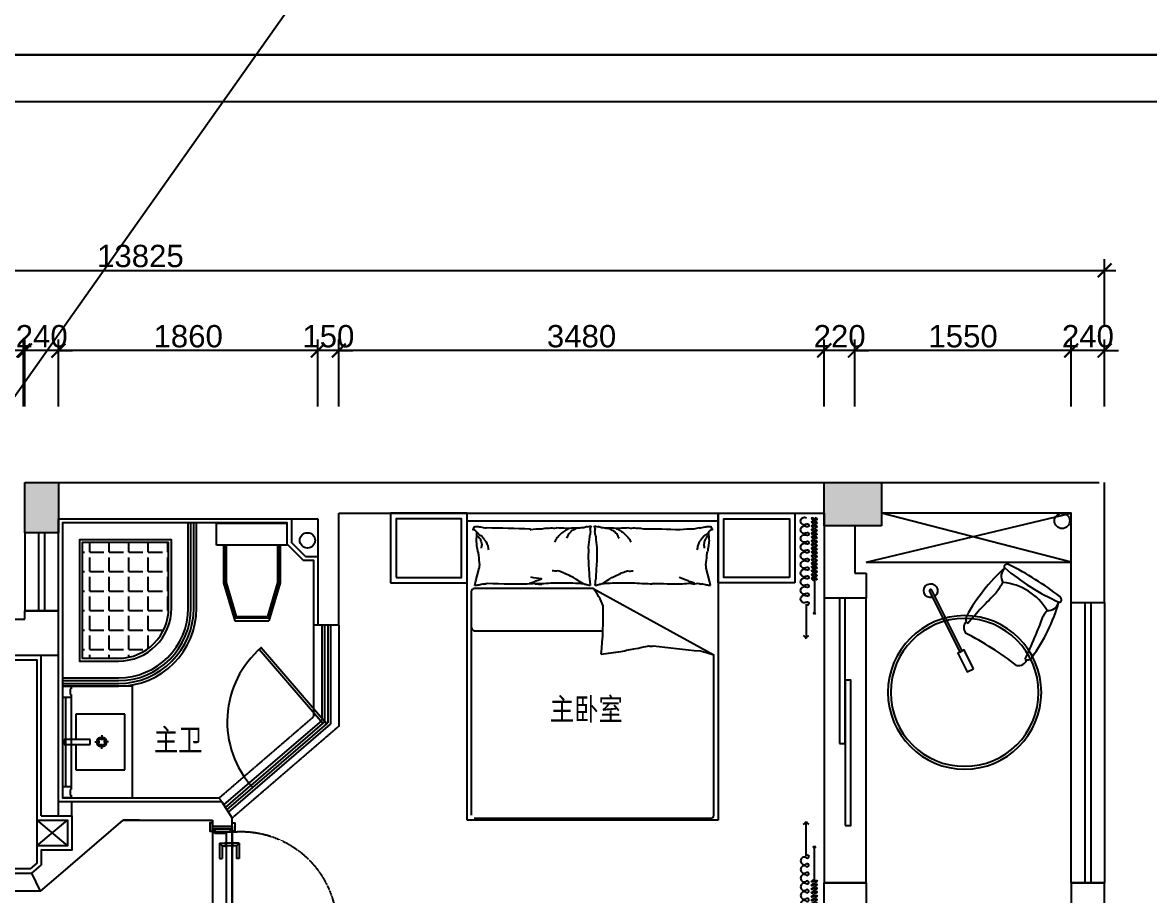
# Model space of a CAD drawing. Header units: millimetres. Extents: x 148889 to 229003, y -70503 to 111106.
# Drawn here: x 208928 to 217007, y -59541 to -53285 of the extents above; entities that cross this region are included whole.
import ezdxf
from ezdxf.lldxf.tags import DXFTag

# ---------------------------------------------------------------- set-up
doc = ezdxf.new("R2010")
doc.units = ezdxf.units.MM
doc.header["$PDMODE"] = 3
doc.linetypes.add('DASHED2', pattern=[0.375, 0.25, -0.125])
doc.linetypes.add('HIDDEN', pattern=[0.375, 0.25, -0.125])
for name, color, linetype in [('8', 8, 'Continuous'), ('C-门套', 16, 'Continuous'), ('F-地坪3(地台)', 6, 'Continuous'), ('P-原墙线', 7, 'Continuous'), ('P-固定家具1(到顶)', 3, 'Continuous'), ('P-固定家具2(不到顶)', 2, 'Continuous'), ('P-外部尺寸', 44, 'Continuous'), ('P-完成面', 1, 'Continuous'), ('P-文字', 3, 'Continuous'), ('P-新墙线', 4, 'Continuous'), ('P-洁具', 3, 'Continuous'), ('P-活动家具', 3, 'Continuous'), ('P-窗', 3, 'Continuous'), ('P-门', 1, 'Continuous'), ('P-门套', 1, 'Continuous'), ('大墨图框', 4, 'Continuous')]:
    doc.layers.add(name, color=color, linetype=linetype)
doc.styles.add('Arial', font='arial.ttf')
doc.styles.add('H1', font='SimSun.ttf')
tags = doc.linetypes.add('ACAD_ISO03W100', pattern=[30, 12, -18]).pattern_tags.tags
tags[6:7] = [DXFTag(74, 4), DXFTag(75, 0), DXFTag(340, '0'), DXFTag(46, 1.0), DXFTag(50, 0.0), DXFTag(44, 0.0), DXFTag(45, 0.0)]
tags[4:5] = [DXFTag(74, 4), DXFTag(75, 0), DXFTag(340, '0'), DXFTag(46, 1.0), DXFTag(50, 0.0), DXFTag(44, 0.0), DXFTag(45, 0.0)]
doc.dimstyles.new('1比80', dxfattribs={"dimscale": 80, "dimtxt": 2, "dimasz": 1.25, "dimexe": 1, "dimexo": 1, "dimgap": 0.25, "dimtad": 1, "dimdec": 0, "dimrnd": 0.005, "dimzin": 0, "dimdsep": 46, "dimtxsty": 'Arial', "dimblk": 'ARCHTICK', "dimcen": 0.125, "dimdle": 1, "dimclrd": 44, "dimclre": 44, "dimclrt": 50, "dimadec": 0, "dimazin": 0, "dimtfac": 1, "dimtdec": 0, "dimtix": 1, "dimtmove": 2, "dimatfit": 3, "dimldrblk": 'DOT', "dimfxl": 5, "dimfxlon": 1, "dimtvp": 1, "dimtolj": 1, "dimtzin": 0, "dimarcsym": 0})

# ---------------------------------------------------------------- blocks, each defined once
blk = doc.blocks.new('_ArchTick')
at = {"color": 0, "linetype": 'ByBlock', "const_width": 0.15}
blk.add_lwpolyline([(-0.5, -0.5), (0.5, 0.5)], dxfattribs=at)
blk = doc.blocks.new('*D297')
at = {"layer": 'Defpoints', "color": 0}
for p in [(214675.9, -55635.6), (214675.9, -57106.1), (214895.9, -57061.1)]:
    blk.add_point(p, dxfattribs=at)
at = {"layer": 'P-外部尺寸', "color": 44, "lineweight": -2}
for p, q in [((214675.9, -56035.6), (214675.9, -55555.6)), ((214895.9, -56035.6), (214895.9, -55555.6)), ((214675.9, -55635.6), (214575.9, -55635.6)), ((214895.9, -55635.6), (214675.9, -55635.6)), ((214895.9, -55635.6), (214995.9, -55635.6))]:
    blk.add_line(p, q, dxfattribs=at)
at = {"layer": 'P-外部尺寸', "color": 44, "lineweight": -2, "xscale": 100, "yscale": 100, "zscale": 100}
blk.add_blockref('_ArchTick', (214675.9, -55635.6), dxfattribs=at)
at = {"layer": 'P-外部尺寸', "color": 44, "lineweight": -2, "xscale": 100, "yscale": 100, "zscale": 100, "rotation": 180}
blk.add_blockref('_ArchTick', (214895.9, -55635.6), dxfattribs=at)
at = {"layer": 'P-外部尺寸', "color": 50, "insert": (214785.9, -55533.9), "char_height": 160, "attachment_point": 5, "style": 'Arial'}
blk.add_mtext('\\A1;220', dxfattribs=at)
blk = doc.blocks.new('_Dot')
at = {"color": 0, "linetype": 'ByBlock', "lineweight": -2}
blk.add_line((-0.5, 0), (-1, 0), dxfattribs=at)
at = {"color": 0, "linetype": 'ByBlock', "const_width": 0.5}
blk.add_lwpolyline([(-0.25, 0, 1), (0.25, 0, 1)], format="xyb", close=True, dxfattribs=at)
blk = doc.blocks.new('*D313')
at = {"layer": 'Defpoints', "color": 0}
for p in [(215492.7, -56801.1), (218361.2, -56801.1), (214675.9, -60181.1)]:
    blk.add_point(p, dxfattribs=at)
at = {"layer": 'P-外部尺寸', "color": 44, "lineweight": -2}
for p, q in [((218361.2, -60261.1), (218361.2, -56721.1)), ((217961.2, -56801.1), (218441.2, -56801.1)), ((217961.2, -60181.1), (218441.2, -60181.1))]:
    blk.add_line(p, q, dxfattribs=at)
at = {"layer": 'P-外部尺寸', "color": 44, "lineweight": -2, "xscale": 100, "yscale": 100, "zscale": 100}
for p, rotation in [((218361.2, -56801.1), 90), ((218361.2, -60181.1), 270)]:
    blk.add_blockref('_ArchTick', p, dxfattribs=dict(at, rotation=rotation))
at = {"layer": 'P-外部尺寸', "color": 50, "insert": (218259.4, -58491.1), "char_height": 160, "attachment_point": 5, "rotation": 90, "style": 'Arial'}
blk.add_mtext('\\A1;3380', dxfattribs=at)
blk = doc.blocks.new('*D314')
at = {"layer": 'Defpoints', "color": 0}
for p in [(215492.7, -56581.1), (218361.2, -56581.1), (215492.7, -56801.1)]:
    blk.add_point(p, dxfattribs=at)
at = {"layer": 'P-外部尺寸', "color": 44, "lineweight": -2}
for p, q in [((218361.2, -56581.1), (218361.2, -56481.1)), ((217961.2, -56581.1), (218441.2, -56581.1)), ((218361.2, -56801.1), (218361.2, -56581.1)), ((217961.2, -56801.1), (218441.2, -56801.1)), ((218361.2, -56801.1), (218361.2, -56901.1))]:
    blk.add_line(p, q, dxfattribs=at)
at = {"layer": 'P-外部尺寸', "color": 44, "lineweight": -2, "xscale": 100, "yscale": 100, "zscale": 100}
for p, rotation in [((218361.2, -56581.1), 270), ((218361.2, -56801.1), 90)]:
    blk.add_blockref('_ArchTick', p, dxfattribs=dict(at, rotation=rotation))
at = {"layer": 'P-外部尺寸', "color": 50, "insert": (218259.5, -56691.1), "char_height": 160, "attachment_point": 5, "rotation": 90, "style": 'Arial'}
blk.add_mtext('\\A1;220', dxfattribs=at)
blk = doc.blocks.new('*D316')
at = {"layer": 'Defpoints', "color": 0}
for p in [(216445.9, -55635.6), (216685.9, -56707.5), (216445.9, -56801.1)]:
    blk.add_point(p, dxfattribs=at)
at = {"layer": 'P-外部尺寸', "color": 44, "lineweight": -2}
for p, q in [((216445.9, -56035.6), (216445.9, -55555.6)), ((216685.9, -56035.6), (216685.9, -55555.6)), ((216445.9, -55635.6), (216345.9, -55635.6)), ((216685.9, -55635.6), (216445.9, -55635.6)), ((216685.9, -55635.6), (216785.9, -55635.6))]:
    blk.add_line(p, q, dxfattribs=at)
at = {"layer": 'P-外部尺寸', "color": 44, "lineweight": -2, "xscale": 100, "yscale": 100, "zscale": 100}
blk.add_blockref('_ArchTick', (216445.9, -55635.6), dxfattribs=at)
at = {"layer": 'P-外部尺寸', "color": 44, "lineweight": -2, "xscale": 100, "yscale": 100, "zscale": 100, "rotation": 180}
blk.add_blockref('_ArchTick', (216685.9, -55635.6), dxfattribs=at)
at = {"layer": 'P-外部尺寸', "color": 50, "insert": (216565.9, -55533.9), "char_height": 160, "attachment_point": 5, "style": 'Arial'}
blk.add_mtext('\\A1;240', dxfattribs=at)
blk = doc.blocks.new('*D317')
at = {"layer": 'Defpoints', "color": 0}
for p in [(214895.9, -55635.6), (216445.9, -56801.1), (214895.9, -57061.1)]:
    blk.add_point(p, dxfattribs=at)
at = {"layer": 'P-外部尺寸', "color": 44, "lineweight": -2}
for p, q in [((214895.9, -56035.6), (214895.9, -55555.6)), ((216445.9, -56035.6), (216445.9, -55555.6)), ((216525.9, -55635.6), (214815.9, -55635.6))]:
    blk.add_line(p, q, dxfattribs=at)
at = {"layer": 'P-外部尺寸', "color": 44, "lineweight": -2, "xscale": 100, "yscale": 100, "zscale": 100, "rotation": 180}
blk.add_blockref('_ArchTick', (214895.9, -55635.6), dxfattribs=at)
at = {"layer": 'P-外部尺寸', "color": 44, "lineweight": -2, "xscale": 100, "yscale": 100, "zscale": 100}
blk.add_blockref('_ArchTick', (216445.9, -55635.6), dxfattribs=at)
at = {"layer": 'P-外部尺寸', "color": 50, "insert": (215670.9, -55533.9), "char_height": 160, "attachment_point": 5, "style": 'Arial'}
blk.add_mtext('\\A1;1550', dxfattribs=at)
blk = doc.blocks.new('*D318')
at = {"layer": 'Defpoints', "color": 0}
for p in [(208945.9, -55635.6), (208945.9, -56581.1), (209185.9, -56581.1)]:
    blk.add_point(p, dxfattribs=at)
at = {"layer": 'P-外部尺寸', "color": 44, "lineweight": -2}
for p, q in [((208945.9, -56035.6), (208945.9, -55555.6)), ((209185.9, -56035.6), (209185.9, -55555.6)), ((208945.9, -55635.6), (208845.9, -55635.6)), ((209185.9, -55635.6), (208945.9, -55635.6)), ((209185.9, -55635.6), (209285.9, -55635.6))]:
    blk.add_line(p, q, dxfattribs=at)
at = {"layer": 'P-外部尺寸', "color": 44, "lineweight": -2, "xscale": 100, "yscale": 100, "zscale": 100}
blk.add_blockref('_ArchTick', (208945.9, -55635.6), dxfattribs=at)
at = {"layer": 'P-外部尺寸', "color": 44, "lineweight": -2, "xscale": 100, "yscale": 100, "zscale": 100, "rotation": 180}
blk.add_blockref('_ArchTick', (209185.9, -55635.6), dxfattribs=at)
at = {"layer": 'P-外部尺寸', "color": 50, "insert": (209065.9, -55533.9), "char_height": 160, "attachment_point": 5, "style": 'Arial'}
blk.add_mtext('\\A1;240', dxfattribs=at)
blk = doc.blocks.new('*D319')
at = {"layer": 'Defpoints', "color": 0}
for p in [(206910.9, -55635.6), (208945.9, -56581.1), (206910.9, -57821.1)]:
    blk.add_point(p, dxfattribs=at)
at = {"layer": 'P-外部尺寸', "color": 44, "lineweight": -2}
for p, q in [((206910.9, -56035.6), (206910.9, -55555.6)), ((208945.9, -56035.6), (208945.9, -55555.6)), ((209025.9, -55635.6), (206830.9, -55635.6))]:
    blk.add_line(p, q, dxfattribs=at)
at = {"layer": 'P-外部尺寸', "color": 44, "lineweight": -2, "xscale": 100, "yscale": 100, "zscale": 100, "rotation": 180}
blk.add_blockref('_ArchTick', (206910.9, -55635.6), dxfattribs=at)
at = {"layer": 'P-外部尺寸', "color": 44, "lineweight": -2, "xscale": 100, "yscale": 100, "zscale": 100}
blk.add_blockref('_ArchTick', (208945.9, -55635.6), dxfattribs=at)
at = {"layer": 'P-外部尺寸', "color": 50, "insert": (207928.4, -55533.8), "char_height": 160, "attachment_point": 5, "style": 'Arial'}
blk.add_mtext('\\A1;2035', dxfattribs=at)
blk = doc.blocks.new('*D330')
at = {"layer": 'Defpoints', "color": 0}
for p in [(216685.9, -55060.8), (202860.9, -56035.6), (216685.9, -56035.6)]:
    blk.add_point(p, dxfattribs=at)
at = {"layer": 'P-外部尺寸', "color": 44, "lineweight": -2}
for p, q in [((202860.9, -55460.8), (202860.9, -54980.8)), ((216685.9, -55460.8), (216685.9, -54980.8)), ((202780.9, -55060.8), (216765.9, -55060.8))]:
    blk.add_line(p, q, dxfattribs=at)
at = {"layer": 'P-外部尺寸', "color": 44, "lineweight": -2, "xscale": 100, "yscale": 100, "zscale": 100, "rotation": 180}
blk.add_blockref('_ArchTick', (202860.9, -55060.8), dxfattribs=at)
at = {"layer": 'P-外部尺寸', "color": 44, "lineweight": -2, "xscale": 100, "yscale": 100, "zscale": 100}
blk.add_blockref('_ArchTick', (216685.9, -55060.8), dxfattribs=at)
at = {"layer": 'P-外部尺寸', "color": 50, "insert": (209773.4, -54959), "char_height": 160, "attachment_point": 5, "style": 'Arial'}
blk.add_mtext('\\A1;13825', dxfattribs=at)
blk = doc.blocks.new('*D331')
at = {"layer": 'Defpoints', "color": 0}
for p in [(211195.9, -55635.6), (211195.9, -56801.1), (214675.9, -57106.1)]:
    blk.add_point(p, dxfattribs=at)
at = {"layer": 'P-外部尺寸', "color": 44, "lineweight": -2}
for p, q in [((211195.9, -56035.6), (211195.9, -55555.6)), ((214675.9, -56035.6), (214675.9, -55555.6)), ((214755.9, -55635.6), (211115.9, -55635.6))]:
    blk.add_line(p, q, dxfattribs=at)
at = {"layer": 'P-外部尺寸', "color": 44, "lineweight": -2, "xscale": 100, "yscale": 100, "zscale": 100, "rotation": 180}
blk.add_blockref('_ArchTick', (211195.9, -55635.6), dxfattribs=at)
at = {"layer": 'P-外部尺寸', "color": 44, "lineweight": -2, "xscale": 100, "yscale": 100, "zscale": 100}
blk.add_blockref('_ArchTick', (214675.9, -55635.6), dxfattribs=at)
at = {"layer": 'P-外部尺寸', "color": 50, "insert": (212935.9, -55533.8), "char_height": 160, "attachment_point": 5, "style": 'Arial'}
blk.add_mtext('\\A1;3480', dxfattribs=at)
blk = doc.blocks.new('*D332')
at = {"layer": 'Defpoints', "color": 0}
for p in [(211045.9, -55635.6), (211045.9, -56841.1), (211195.9, -56801.1)]:
    blk.add_point(p, dxfattribs=at)
at = {"layer": 'P-外部尺寸', "color": 44, "lineweight": -2}
for p, q in [((211045.9, -56035.6), (211045.9, -55555.6)), ((211195.9, -56035.6), (211195.9, -55555.6)), ((211045.9, -55635.6), (210945.9, -55635.6)), ((211195.9, -55635.6), (211045.9, -55635.6)), ((211195.9, -55635.6), (211295.9, -55635.6))]:
    blk.add_line(p, q, dxfattribs=at)
at = {"layer": 'P-外部尺寸', "color": 44, "lineweight": -2, "xscale": 100, "yscale": 100, "zscale": 100}
blk.add_blockref('_ArchTick', (211045.9, -55635.6), dxfattribs=at)
at = {"layer": 'P-外部尺寸', "color": 44, "lineweight": -2, "xscale": 100, "yscale": 100, "zscale": 100, "rotation": 180}
blk.add_blockref('_ArchTick', (211195.9, -55635.6), dxfattribs=at)
at = {"layer": 'P-外部尺寸', "color": 50, "insert": (211120.9, -55533.9), "char_height": 160, "attachment_point": 5, "style": 'Arial'}
blk.add_mtext('\\A1;150', dxfattribs=at)
blk = doc.blocks.new('*D333')
at = {"layer": 'Defpoints', "color": 0}
for p in [(209185.9, -55635.6), (209185.9, -56581.1), (211045.9, -56841.1)]:
    blk.add_point(p, dxfattribs=at)
at = {"layer": 'P-外部尺寸', "color": 44, "lineweight": -2}
for p, q in [((209185.9, -56035.6), (209185.9, -55555.6)), ((211045.9, -56035.6), (211045.9, -55555.6)), ((211125.9, -55635.6), (209105.9, -55635.6))]:
    blk.add_line(p, q, dxfattribs=at)
at = {"layer": 'P-外部尺寸', "color": 44, "lineweight": -2, "xscale": 100, "yscale": 100, "zscale": 100, "rotation": 180}
blk.add_blockref('_ArchTick', (209185.9, -55635.6), dxfattribs=at)
at = {"layer": 'P-外部尺寸', "color": 44, "lineweight": -2, "xscale": 100, "yscale": 100, "zscale": 100}
blk.add_blockref('_ArchTick', (211045.9, -55635.6), dxfattribs=at)
at = {"layer": 'P-外部尺寸', "color": 50, "insert": (210115.9, -55533.9), "char_height": 160, "attachment_point": 5, "style": 'Arial'}
blk.add_mtext('\\A1;1860', dxfattribs=at)
blk = doc.blocks.new('A$C02DF28BF')
at = {"layer": 'P-活动家具'}
for p, q in [((0, 2350), (2200, 2350)), ((0, 550), (0, 2350)), ((2144, 2350), (2144, 550)), ((2200, 2350), (2200, 550)), ((2200, 550), (0, 550))]:
    blk.add_line(p, q, dxfattribs=at)
at = {"layer": 'P-活动家具', "color": 252}
for p, q in [((13.5, 2299.1), (13.5, 603.8)), ((1637.2, 2321.3), (35.7, 2321.3)), ((1356.5, 2299.1), (1356.5, 1377.5)), ((1659.4, 1446.1), (1659.4, 2299.1)), ((1681.9, 2295.1), (1715.2, 2286.7)), ((1715.2, 2286.7), (1807, 2263.8)), ((1659.4, 1446.1), (1184.5, 581.6)), ((35.7, 581.6), (1184.5, 581.6)), ((1681.9, 604.9), (1715.2, 613.3)), ((1715.2, 613.3), (1807, 636.2)), ((2144, 550), (1668.9, 550))]:
    blk.add_line(p, q, dxfattribs=at)
at = {"layer": 'P-活动家具'}
for points in [[(1700, 2900), (1700, 2350), (2200, 2350), (2200, 2900)], [(1700, 0), (1700, 550), (2200, 550), (2200, 0)]]:
    blk.add_lwpolyline(points, close=True, dxfattribs=at)
at = {"layer": 'P-活动家具', "color": 252}
for points in [[(1740, 2860), (1740, 2390), (2160, 2390), (2160, 2860)], [(1740, 40), (1740, 510), (2160, 510), (2160, 40)]]:
    blk.add_lwpolyline(points, close=True, dxfattribs=at)
for points in [[(2061.4, 2280.7, 0.077379), (2033.2, 2242, 0.077379), (1994.6, 2213.7, 0.047525), (1967.3, 2202.7, 0.047525), (1938.3, 2197)], [(2043.5, 2282.3, 0.05369), (2029.1, 2266.5, 0.070312), (2015.5, 2257.5, 0.015448), (2006, 2253.4, 0.013244), (1994.6, 2249.2, 0.082127), (1974.5, 2245.9, 0.064164), (1948.7, 2249.2)], [(1698.1, 1902.3, -0.009729), (1708.2, 1871.9, -0.009729), (1719.4, 1842, -0.007971), (1729.4, 1817.9, -0.002711), (1740.2, 1894)], [(1696.4, 1521.7, -0.016108), (1725.6, 1565, -0.024599), (1742.3, 1594.8, -0.009477), (1768.2, 1649.2, -0.015937), (1781.9, 1682.4, -0.072521), (1785.9, 1700.5, -0.033339), (1786.1, 1740.8)], [(2090.5, 1617, -0.027842), (2078.7, 1643.4, -0.048685), (2069.7, 1657.4, -0.023666), (2042.6, 1688.4, -0.031223), (2019.6, 1709.5, -0.046801), (2011.1, 1715.2, -0.023191), (1992.5, 1724.1)], [(2096.8, 1525.9, -0.088153), (2092.9, 1564.3, -0.088153), (2075.9, 1598.9, -0.077547), (2051.9, 1623, -0.077547), (2021.7, 1638.6)], [(1189.2, 1389.2, -0.007297), (1209, 1248.1, -0.009508), (1229, 1140.6, -0.006616), (1245, 1068.3, 0.023828), (1248.7, 1048.1, 0.052541), (1248.2, 1016.3, 0.004914), (1212.6, 680.1, 0.013133), (1203.1, 642.9, 0.007859), (1184.5, 581.6)], [(1696.4, 1378.3, 0.016108), (1725.6, 1335, 0.024599), (1742.3, 1305.2, 0.009477), (1768.2, 1250.8, 0.015937), (1781.9, 1217.6, 0.072521), (1785.9, 1199.5, 0.033339), (1786.1, 1159.2)], [(2096.8, 1374.1, 0.088153), (2092.9, 1335.7, 0.088153), (2075.9, 1301.1, 0.077547), (2051.9, 1277, 0.077547), (2021.7, 1261.4)], [(2090.5, 1283, 0.027842), (2078.7, 1256.6, 0.048685), (2069.7, 1242.6, 0.023666), (2042.6, 1211.6, 0.031223), (2019.6, 1190.5, 0.046801), (2011.1, 1184.8, 0.023191), (1992.5, 1175.9)], [(1698.1, 720, 0.009729), (1708.2, 750.3, 0.009729), (1719.4, 780.2, 0.007971), (1729.4, 804.3, 0.007971), (1740.2, 828.2)], [(2061.4, 619.3, -0.077379), (2033.2, 658, -0.077379), (1994.6, 686.3, -0.047525), (1967.3, 697.3, -0.047525), (1938.3, 703)], [(2043.5, 617.7, -0.05369), (2029.1, 633.5, -0.070312), (2015.5, 642.5, -0.015448), (2006, 646.6, -0.013244), (1994.6, 650.8, -0.082127), (1974.5, 654.1, -0.064164), (1948.7, 650.8)]]:
    blk.add_lwpolyline(points, format="xyb", dxfattribs=at)
for centre, radius, start, end in [((1378.6, 2296.7), 22.2, 90, 180), ((1637.2, 2299.1), 22.2, 360, 90), ((1680.8, 2295), 1.02, 255.95506, 4.08294), ((1383.9, 2244.5), 300.8, 4.08294, 9.4841), ((1440.4, 2189.6), 255.2, 9.4841, 17.38641), ((1810.5, 2188.6), 75.2, 75.9548, 92.66488), ((1930.7, 1536.8), 732, 92.66488, 98.00505), ((1971.1, 1923.6), 352.4, 98.00505, 102.19838), ((1757.1, 3238.6), 980, 279.68436, 282.19838), ((1964.2, 2507.3), 226.6, 270, 279.68436), ((2061.7, 2827.1), 546.5, 263.76763, 270), ((2044.3, 2314.4), 38, 296.58052, 355.59979), ((2096.5, 2314.4), 14.6, 191.27238, 296.58052), ((2203.5, 2301.3), 100.4, 180, 191.27238), ((2282.1, 2255.4), 179, 171.5628, 180), ((1824.3, 2246.6), 133, 186.43405, 197.38641), ((8456, 1996), 6762, 178.21298, 180.99618), ((-15986.4, 2500.5), 18082.7, 358.0898, 359.08966), ((2429, 2163.6), 338.6, 164.25602, 171.5628), ((1439.8, 1866.1), 255.6, 348.44144, 2.74906), ((3153.5, 1742.4), 1465.1, 175.23375, 177.16236), ((2961, 1923.8), 1268.9, 182.69346, 184.76579), ((2083.1, 1900.4), 4.11, 213.62062, 319.83043), ((1561.1, 1815.3), 525.1, 0.00391, 9.07304), ((3189.4, 1858.3), 1493.5, 181.53552, 184.12818), ((1507.4, 1711.3), 588.1, 6.08669, 10.18988), ((8053.6, 1719.1), 6353.9, 179.71345, 180.97038), ((1123.7, 1719.8), 970.2, 355.19815, 359.42426), ((2261.3, 1781.2), 169.3, 182.53858, 190.18988), ((2415.5, 1724.3), 321.9, 175.19815, 182.53858), ((431.2, 1583.3), 1660.3, 359.42426, 1.90789), ((1856.1, 1501.2), 162.1, 167.13096, 176.42603), ((2991.5, 1530.8), 1293.3, 176.42603, 179.71345), ((1183.2, 1483), 912, 1.90789, 5.25919), ((1587.5, 1496.2), 97.2, 343.77885, 352.8796), ((1680.4, 1467.7), 1.47, 352.8796, 73.30223), ((1685.6, 1446.3), 21.5, 73.30223, 99.99836), ((1608.2, 1523.3), 85.3, 332.71588, 343.77885), ((1739.1, 1488.2), 50.3, 152.71588, 167.13096), ((1669.9, 1823.1), 356.9, 273.50486, 279.99836), ((924.5, 16600.7), 15150.6, 273.05496, 273.50486), ((1807.4, 2994.8), 1516.9, 271.63309, 273.05496), ((1932.6, 2232.8), 754.1, 266.63125, 271.63309), ((2089.7, 2484.4), 1014.5, 262.3191, 266.63125), ((2076.3, 1687.1), 220.4, 257.89054, 262.3191), ((2008.2, 1198.1), 273.4, 77.89054, 81.86652), ((2078.8, 1431.5), 36.4, 81.86652, 111.42098), ((2090.5, 1483.6), 17.3, 248.0096, 291.42098), ((2043.2, 1482.8), 59.9, 5.25919, 30.65125), ((2101.4, 1466.5), 4.75, 168.10694, 248.0096), ((2100.5, 1459.7), 2.58, 348.10694, 109.56397), ((2134.8, 1485.9), 32.1, 175.69746, 210.65125), ((2106.6, 1457.7), 3.8, 109.56397, 158.2117), ((2133.1, 1459.2), 27.9, 158.2117, 175.69746), ((1459.3, 3874.7), 2500.1, 263.79846, 271.78212), ((1393.5, 1767), 416.7, 290.14884, 309.64454), ((1680.4, 1432.3), 1.47, 286.69776, 7.12039), ((1587.5, 1403.8), 97.2, 7.12039, 16.22115), ((1685.6, 1453.7), 21.5, 260.00164, 286.69776), ((1608.2, 1376.7), 85.3, 16.22115, 27.28412), ((1739.1, 1411.8), 50.3, 192.86904, 207.28412), ((1669.9, 1076.9), 356.9, 80.00164, 86.49514), ((1856.1, 1398.8), 162.1, 183.57397, 192.86904), ((924.5, -13700.7), 15150.6, 86.49514, 86.94504), ((1807.4, -94.8), 1516.9, 86.94504, 88.36691), ((1932.6, 667.2), 754.1, 88.36691, 93.36875), ((2089.7, 415.6), 1014.5, 93.36875, 97.6809), ((2076.3, 1212.9), 220.4, 97.6809, 102.10946), ((2008.2, 1701.9), 273.4, 278.13348, 282.10946), ((2078.8, 1468.5), 36.4, 248.57901, 278.13348), ((2090.5, 1416.4), 17.3, 68.57901, 111.9904), ((1183.2, 1417), 912, 354.74081, 358.09211), ((2043.2, 1417.2), 59.9, 329.34874, 354.74081), ((2101.4, 1433.5), 4.75, 111.9904, 191.89306), ((2100.5, 1440.3), 2.58, 250.43603, 11.89306), ((2134.8, 1414.1), 32.1, 149.34874, 184.30254), ((2106.6, 1442.3), 3.8, 201.7883, 250.43603), ((2133.1, 1440.8), 27.9, 184.30254, 201.7883), ((2991.5, 1369.2), 1293.3, 180.28654, 183.57397), ((431.2, 1316.7), 1660.3, 358.09211, 0.57574), ((8053.6, 1180.9), 6353.9, 179.02962, 180.28654), ((1123.7, 1180.2), 970.2, 0.57574, 4.80184), ((3189.4, 1041.7), 1493.5, 175.87182, 178.46447), ((2261.3, 1118.8), 169.3, 169.81012, 177.46141), ((2415.5, 1175.7), 321.9, 177.46141, 184.80184), ((3648.5, 950.7), 1956.4, 176.16258, 177.83156), ((-3080.3, 1084.5), 5166.5, 357.11007, 0.00079), ((1507.4, 1188.7), 588.1, 349.81012, 353.9133), ((-26799.4, 1344.5), 28494.7, 358.91987, 359.35718), ((1327.7, 724.4), 758.5, 360, 7.54685), ((1439.8, 756.1), 255.6, 357.25093, 11.55856), ((1856.2, 725.7), 162.1, 173.56594, 191.55856), ((1440.4, 710.4), 255.2, 342.61359, 350.51589), ((1824.3, 653.4), 133, 162.61359, 173.56594), ((1827.2, 651.4), 269.2, 7.54685, 15.74398), ((2429, 736.4), 338.6, 188.43719, 195.74398), ((35.7, 603.8), 22.2, 180, 270), ((1383.9, 655.5), 300.8, 350.51589, 355.91706), ((1680.8, 605), 1.02, 355.91706, 104.04494), ((1810.5, 711.4), 75.2, 267.33512, 284.04519), ((1930.7, 1363.2), 732, 261.99495, 267.33512), ((1971.1, 976.4), 352.4, 257.80162, 261.99495), ((1757.1, -338.6), 980, 77.80162, 80.31563), ((1964.2, 392.7), 226.6, 80.31563, 90), ((2061.7, 72.9), 546.5, 90, 96.23236), ((2044.3, 585.6), 38, 4.40021, 63.41948), ((2096.5, 585.6), 14.6, 63.41948, 168.72762), ((2282.1, 644.6), 179, 180, 188.43719), ((2203.5, 598.7), 100.4, 168.72762, 180)]:
    blk.add_arc(centre, radius, start, end, dxfattribs=at)
blk = doc.blocks.new('sfbhsrdfbh')
at = {"layer": '大墨图框', "color": 4, "linetype": 'ByBlock', "ltscale": 100}
for points in [[(56.17, 280.38), (476.17, 280.38), (476.17, -16.59), (56.17, -16.59)], [(438.91, 274.48), (68.08, 274.48), (68.08, -8.51), (438.91, -8.51)]]:
    blk.add_lwpolyline(points, close=True, dxfattribs=at)
blk = doc.blocks.new('做成ACAD TuKuai0334')
at = {"ltscale": 0.1}
blk.add_lwpolyline([(-561.5, 302.8), (-426.8, 236.8), (-448.8, 191.9), (-583.5, 257.9)], close=True, dxfattribs=at)
blk.add_lwpolyline([(-433.4, 223.4), (4.4, 9, -1), (-4.4, -9), (-442.2, 205.4)], format="xyb", close=True, dxfattribs=at)
blk.add_arc((0, 0), 50, 165.44738, 142.37346, dxfattribs=at)
blk = doc.blocks.new('A$C46D34C97')
at = {"layer": 'P-活动家具'}
blk.add_circle((550, 550), 550, dxfattribs=at)
at = {"layer": 'P-活动家具', "color": 252}
blk.add_circle((550, 550), 530, dxfattribs=at)
at = {"layer": 'P-活动家具', "extrusion": (-3.63023e-16, 2.76781e-16, -1)}
for centre, major_axis, start_param, end_param in [((1049.3, 1346), (-20.3, 20.3), 6.272135, 7.768104), ((1664.7, 216.2), (-994.3, 840.3), 0.021596, 0.360844), ((1070.8, 1280.2), (-58.9, 58.9), 5.207152, 6.572082), ((1036.9, 1361), (-6.73, 6.73), 4.573679, 6.061226), ((2280.8, 2279.2), (-1189.8, 1001.7), 4.649527, 4.945795), ((-273.3, -277.1), (-1617.4, 1374.5), 1.550382, 1.752631), ((3013.8, -1925.6), (-2658, 2658), 0.117026, 0.206621), ((488, 1698.7), (-473.6, 473.6), 3.077462, 3.14993), ((488, 1698.7), (-473.6, 473.6), 3.077462, 3.14993), ((869.8, 868.7), (-287.2, 287.2), 1.088485, 2.044585), ((713.8, 1048.9), (-27, 27), 5.179428, 6.355186), ((1349, 1046.5), (-20.3, 20.3), 1.65498, 3.150948), ((715.2, 983.3), (-46.3, 46.3), 5.075891, 6.45545), ((689.6, 1035.5), (-8.59, 8.59), 4.369902, 5.615979), ((218, 1661), (-998.3, 835.3), 2.951906, 3.29117), ((2639.4, -411.8), (1394, 1394), 4.676754, 4.720313), ((2639.4, -411.8), (1394, 1394), 4.676754, 4.720313), ((1284.2, 1072.3), (-59.3, 59.3), 2.900344, 4.264281), ((1364.2, 1035.2), (-7.36, 7.36), 3.430198, 4.849571), ((-890.8, -909.4), (-1854.2, 1560.2), 1.56328, 1.742544), ((-1385.7, 2499.7), (-2136, 2136), 2.901951, 3.001897), ((989.8, 711.1), (-46.5, 46.5), 2.96034, 4.340179), ((1044.8, 697.4), (-16.7, 16.7), 3.964784, 4.786085), ((1051.6, 711.4), (-27.2, 27.2), 3.070293, 4.127567)]:
    blk.add_ellipse(centre, major_axis=major_axis, ratio=1, start_param=start_param, end_param=end_param, dxfattribs=at)
at = {"layer": 'P-活动家具', "rotation": 12.44499721410939}
blk.add_blockref('做成ACAD TuKuai0334', (1314.7, 475.1), dxfattribs=at)
blk = doc.blocks.new('*D334')
at = {"layer": 'Defpoints', "color": 0}
for p in [(206900.9, -55635.6), (208935.9, -56581.1), (206900.9, -57821.1)]:
    blk.add_point(p, dxfattribs=at)
at = {"layer": 'P-外部尺寸', "color": 44, "lineweight": -2}
for p, q in [((206900.9, -56035.6), (206900.9, -55555.6)), ((208935.9, -56035.6), (208935.9, -55555.6)), ((209015.9, -55635.6), (206820.9, -55635.6))]:
    blk.add_line(p, q, dxfattribs=at)
at = {"layer": 'P-外部尺寸', "color": 44, "lineweight": -2, "xscale": 100, "yscale": 100, "zscale": 100, "rotation": 180}
blk.add_blockref('_ArchTick', (206900.9, -55635.6), dxfattribs=at)
at = {"layer": 'P-外部尺寸', "color": 44, "lineweight": -2, "xscale": 100, "yscale": 100, "zscale": 100}
blk.add_blockref('_ArchTick', (208935.9, -55635.6), dxfattribs=at)
at = {"layer": 'P-外部尺寸', "color": 50, "insert": (207918.4, -55533.8), "char_height": 160, "attachment_point": 5, "style": 'Arial'}
blk.add_mtext('\\A1;2035', dxfattribs=at)
blk = doc.blocks.new('A$C224B1EEF')
at = {"color": 252}
for p, q in [((59.8, 427.4), (134.4, 679.4)), ((68.5, 426.1), (140.9, 670.6)), ((373, 679.4), (134.4, 679.4)), ((366.5, 670.6), (140.9, 670.6)), ((438.8, 426.1), (366.5, 670.6)), ((447.5, 427.4), (373, 679.4)), ((59.8, 160), (59.8, 427.4)), ((68.5, 160), (68.5, 426.1)), ((438.8, 160), (438.8, 426.1)), ((447.5, 160), (447.5, 427.4))]:
    blk.add_line(p, q, dxfattribs=at)
at = {"layer": '8'}
for p, q in [((0, 160), (507.4, 160)), ((0, 160), (0, 1)), ((0, 160), (0, 1)), ((507.4, 160), (507.4, 1)), ((507.4, 160), (507.4, 1)), ((507.4, 1), (0, 1))]:
    blk.add_line(p, q, dxfattribs=at)
at = {"layer": 'P-固定家具2(不到顶)', "color": 3}
for p, q in [((51.1, 428.7), (131.7, 701.1)), ((375.6, 701.1), (131.7, 701.1)), ((456.2, 428.7), (375.6, 701.1)), ((51.1, 160), (51.1, 428.7)), ((456.2, 160), (456.2, 428.7))]:
    blk.add_line(p, q, dxfattribs=at)
blk = doc.blocks.new('A$C404574AA')
at = {"layer": 'P-门', "color": 252, "linetype": 'ACAD_ISO03W100', "ltscale": 0.001}
for p, q in [((50, 753, 233.2), (50, 3, 233.2)), ((50, 753, 233.2), (90, 753, 233.2)), ((90, 753, 233.2), (90, 3, 233.2)), ((90, 3, 233.2), (90, 743, 233.2)), ((0, 82.9, 233.2), (0, 192.4, 233.2)), ((0, 192.4, 233.2), (19, 192.4, 233.2)), ((19, 101.9, 233.2), (19, 192.4, 233.2)), ((140, 192.4, 233.2), (121, 192.4, 233.2)), ((121, 101.9, 233.2), (121, 192.4, 233.2)), ((140, 82.9, 233.2), (140, 192.4, 233.2)), ((19, 101.9, 233.2), (0, 82.9, 233.2)), ((0, 82.9, 233.2), (45, 82.9, 233.2)), ((19, 101.9, 233.2), (45, 101.9, 233.2)), ((45, 112.4, 233.2), (45, 72.4, 233.2)), ((45, 112.4, 233.2), (50, 112.4, 233.2)), ((90, 102.2, 233.2), (50, 102.2, 233.2)), ((90, 82.7, 233.2), (50, 82.7, 233.2)), ((95, 112.4, 233.2), (90, 112.4, 233.2)), ((95, 112.4, 233.2), (95, 72.4, 233.2)), ((121, 101.9, 233.2), (95, 101.9, 233.2)), ((140, 82.9, 233.2), (95, 82.9, 233.2)), ((121, 101.9, 233.2), (140, 82.9, 233.2)), ((45, 72.4, 233.2), (50, 72.4, 233.2)), ((50, 3, 233.2), (90, 3, 233.2)), ((95, 72.4, 233.2), (90, 72.4, 233.2))]:
    blk.add_line(p, q, dxfattribs=at)
at = {"layer": 'P-门'}
for p, q in [((90, 753, 233.2), (840, 753, 233.2)), ((90, 713, 233.2), (90, 753, 233.2)), ((650.6, 803, 233.2), (650.6, 784, 233.2)), ((760.1, 803, 233.2), (650.6, 803, 233.2)), ((741.1, 784, 233.2), (650.6, 784, 233.2)), ((730.6, 758, 233.2), (730.6, 753, 233.2)), ((730.6, 758, 233.2), (770.6, 758, 233.2)), ((740.8, 753, 233.2), (740.8, 713, 233.2)), ((741.1, 784, 233.2), (760.1, 803, 233.2)), ((741.1, 784, 233.2), (741.1, 758, 233.2)), ((760.1, 803, 233.2), (760.1, 758, 233.2)), ((760.3, 753, 233.2), (760.3, 713, 233.2)), ((770.6, 758, 233.2), (770.6, 753, 233.2)), ((840, 713, 233.2), (840, 753, 233.2)), ((90, 713, 233.2), (840, 713, 233.2)), ((741.1, 682, 233.2), (650.6, 682, 233.2)), ((650.6, 663, 233.2), (650.6, 682, 233.2)), ((760.1, 663, 233.2), (650.6, 663, 233.2)), ((730.6, 708, 233.2), (730.6, 713, 233.2)), ((730.6, 708, 233.2), (770.6, 708, 233.2)), ((741.1, 682, 233.2), (741.1, 708, 233.2)), ((741.1, 682, 233.2), (760.1, 663, 233.2)), ((760.1, 663, 233.2), (760.1, 708, 233.2)), ((770.6, 708, 233.2), (770.6, 713, 233.2))]:
    blk.add_line(p, q, dxfattribs=at)
at = {"layer": 'P-门', "color": 252}
for p, q in [((100, 713, 233.2), (100, 753, 233.2)), ((100, 747, 233.2), (740.8, 747, 233.2)), ((760.3, 747, 233.2), (832, 747, 233.2)), ((832, 713, 233.2), (832, 753, 233.2)), ((100, 719, 233.2), (740.8, 719, 233.2)), ((760.3, 719, 233.2), (832, 719, 233.2))]:
    blk.add_line(p, q, dxfattribs=at)
at = {"layer": 'P-门', "color": 252, "linetype": 'DASHED2'}
blk.add_arc((154.7, 685.8, 233.2), 685.8, 264.58541, 2.27588, dxfattribs=at)
blk = doc.blocks.new('A$C71F74C51')
at = {"layer": 'P-洁具', "color": 252}
for p, q in [((0, 800), (60, 800)), ((60, 780), (55, 780)), ((55, 780), (55, 740)), ((55, 740), (60, 740)), ((60, 800), (60, 780)), ((60, 740), (60, 720)), ((60, 720), (0, 720)), ((20, 720), (20, 80)), ((60, 720), (60, 80)), ((445, 600), (95, 600)), ((95, 600), (95, 419)), ((445, 200), (445, 600)), ((197.7, 419), (11.6, 419)), ((11.6, 419), (11.6, 382)), ((197.7, 382), (197.7, 419)), ((280, 449.5), (280, 413.1)), ((11.6, 382), (197.7, 382)), ((95, 382), (95, 200)), ((230.5, 400), (266.9, 400)), ((280, 350.5), (280, 386.9)), ((329.5, 400), (293.1, 400)), ((95, 200), (445, 200)), ((0, 80), (60, 80)), ((60, 60), (55, 60)), ((55, 60), (55, 20)), ((55, 20), (60, 20)), ((60, 80), (60, 60)), ((60, 20), (60, 0)), ((60, 0), (0, 0))]:
    blk.add_line(p, q, dxfattribs=at)
at = {"layer": 'P-洁具', "color": 2}
blk.add_lwpolyline([(500, 0), (500, 800), (0, 800), (0, 0)], close=True, dxfattribs=at)
at = {"layer": 'P-洁具', "color": 252}
for radius in [35, 25]:
    blk.add_circle((280, 400), radius, dxfattribs=at)
blk = doc.blocks.new('A$C3A1E34E2')
at = {"color": 0, "linetype": 'ByBlock'}
for p, q in [((899, 122), (1232, 122)), ((657, 37, 0), (1001, 37, 0))]:
    blk.add_line(p, q, dxfattribs=at)
for centre, start, end in [((1017, 69, 0), 206.8177, 243.0269), ((1017, 5, 0), 116.9731, 153.1823)]:
    blk.add_arc(centre, 36.1, start, end, dxfattribs=at)
for centre, major_axis, start_param, end_param in [((48, 140), (-27.4, 27.4), -0.785341, 1.400999), ((48, 140), (-27.4, 27.4), 3.311504, 5.497844), ((93, 108), (-11, 11), 0.169911, 4.542591), ((137, 140), (27.4, 27.4), 0.785455, 2.971795), ((137, 140), (27.4, 27.4), 4.8823, 7.06864), ((181, 108), (11, 11), 1.740708, 6.113388), ((226, 140), (-27.4, 27.4), -0.785341, 1.400999), ((226, 140), (27.4, 27.4), 4.8823, 7.06864), ((270, 108), (-11, 11), 0.169911, 4.542591), ((314, 140), (27.4, 27.4), 0.785341, 2.971681), ((314, 140), (27.4, 27.4), 4.882187, 7.068527), ((359, 108), (11, 11), 1.740594, 6.113274), ((403, 140), (27.4, 27.4), 0.785341, 2.971681), ((403, 140), (27.4, 27.4), 4.882187, 7.068527), ((447, 108), (-11, 11), 0.169798, 2.356194), ((447, 108), (11, 11), 3.927048, 6.113388), ((492, 140), (-27.4, 27.4), -0.785341, 1.400999), ((492, 140), (-27.4, 27.4), 3.311504, 5.497844), ((536, 108), (-11, 11), 0.169911, 4.542591), ((580, 140), (27.4, 27.4), 0.785455, 2.971795), ((580, 140), (27.4, 27.4), 4.8823, 7.06864), ((625, 108), (11, 11), 1.740708, 6.113388), ((669, 140), (-27.4, 27.4), -0.785341, 1.400999), ((669, 140), (27.4, 27.4), 4.8823, 7.06864), ((713, 108), (-11, 11), 0.169911, 4.542591), ((758, 140), (27.4, 27.4), 0.785341, 2.971681), ((758, 140), (27.4, 27.4), 4.882187, 7.068527), ((802, 108), (11, 11), 1.740594, 6.113274), ((846, 140), (27.4, 27.4), 0.785341, 2.971681), ((846, 140), (27.4, 27.4), 4.882187, 7.068527), ((891, 108), (-11, 11), 0.169798, 2.356194), ((1280, 181), (46.9, 46.9), 2.824252, 3.456222), ((1280, 63), (-46.9, 46.9), -0.314629, 0.31734)]:
    blk.add_ellipse(centre, major_axis=major_axis, ratio=1, start_param=start_param, end_param=end_param, dxfattribs=at)
at = {"color": 0, "linetype": 'ByBlock', "extrusion": (0, 0, -1)}
blk.add_ellipse((891, 108), major_axis=(13.9, 8.4), ratio=0.942431, start_param=-0.491972, end_param=2.091434, dxfattribs=at)
at = {"color": 0, "extrusion": (0, 0, -1)}
for centre, start_param, end_param in [((15, 37, 0), 1.716714, 4.546394), ((34, 37, 0), -1.424879, 1.716714), ((53, 37, 0), 1.716714, 4.858306), ((72, 37, 0), -1.424879, 1.716714), ((91, 37, 0), 1.716714, 4.858306), ((111, 37, 0), -1.424879, 1.716714), ((130, 37, 0), 1.716714, 4.858306), ((149, 37, 0), -1.424879, 1.716714), ((168, 37, 0), 1.716714, 4.858306), ((187, 37, 0), -1.424879, 1.716714), ((206, 37, 0), 1.716714, 4.858306), ((226, 37, 0), -1.424879, 1.716714), ((245, 37, 0), 1.716714, 4.858306), ((264, 37, 0), -1.424879, 1.716714), ((283, 37, 0), 1.716714, 4.858306), ((302, 37, 0), -1.424879, 1.716714), ((322, 37, 0), 1.716714, 4.858306), ((341, 37, 0), -1.424879, 1.716714), ((360, 37, 0), 1.716714, 4.858306), ((379, 37, 0), -1.424879, 1.716714), ((398, 37, 0), 1.716714, 4.858306), ((418, 37, 0), -1.424879, 1.716714), ((437, 37, 0), 1.716714, 4.858306), ((456, 37, 0), -1.424879, 1.716714), ((475, 37, 0), 1.716714, 4.858306), ((494, 37, 0), -1.424879, 1.716714), ((514, 37, 0), 1.716714, 4.858306), ((533, 37, 0), -1.424879, 1.716714), ((552, 37, 0), 1.716714, 4.858306), ((571, 37, 0), -1.424879, 1.716714), ((590, 37, 0), 1.716714, 4.858306), ((610, 37, 0), -1.424879, 1.716714), ((629, 37, 0), 1.716714, 4.858306), ((648, 37, 0), -1.424879, 1.716714)]:
    blk.add_ellipse(centre, major_axis=(-16.5, 28.6), ratio=0.254545, start_param=start_param, end_param=end_param, dxfattribs=at)

msp = doc.modelspace()

# ---------------------------------------------------------------- hatches: boundary and pattern name
at = {"layer": 'F-地坪3(地台)'}
h = msp.add_hatch(dxfattribs=at)
h.set_pattern_fill('ANGLE', color=252, scale=20, style=0)
h.set_pattern_definition([(0, (6e-11, -16986.67), (0, 139.7), [101.6, -38.1]), (90, (6e-11, -16986.67), (-139.7, 9e-15), [101.6, -38.1])])
h.paths.add_polyline_path([(209975.9, -57011.1), (209355.9, -57011.1), (209355.9, -57841.1), (209615.9, -57841.1, 0.414214), (209975.9, -57481.1)])
at = {"layer": 'P-原墙线'}
h = msp.add_hatch(color=8, dxfattribs=at)
h.dxf.hatch_style = 1
h.paths.add_polyline_path([(214675.9, -56581.1), (214675.9, -56891.1), (215085.9, -56891.1), (215085.9, -56581.1)])
h.paths.add_polyline_path([(214975.9, -60051.1), (214675.9, -60051.1), (214675.9, -60551.1), (214975.9, -60551.1)])
h.paths.add_polyline_path([(215075.9, -63926.1), (214675.9, -63926.1), (214675.9, -64276.1), (215075.9, -64276.1)])
h.paths.add_polyline_path([(216245.9, -64276.1), (216895.9, -64276.1), (216895.9, -63926.1), (216245.9, -63926.1)])
h.paths.add_polyline_path([(210055.9, -66006.1), (210055.9, -66426.1), (210430.9, -66426.1), (210430.9, -66006.1)])
h.paths.add_polyline_path([(212500.9, -67576.1), (212775.9, -67576.1), (212775.9, -67246.1), (212500.9, -67246.1)])
h.paths.add_polyline_path([(216245.9, -67336.1), (216245.9, -67576.1), (216895.9, -67576.1), (216895.9, -67336.1)])
h.paths.add_polyline_path([(204880.9, -65886.1), (204400.9, -65886.1), (204400.9, -66276.1), (204880.9, -66276.1)])
h.paths.add_polyline_path([(203430.9, -63806.1), (203430.9, -63556.1), (202860.9, -63556.1), (202860.9, -63806.1)])
h.paths.add_polyline_path([(202860.9, -60541.1), (202860.9, -60901.1), (203290.9, -60901.1), (203290.9, -60541.1)])
h.paths.add_polyline_path([(207180.9, -60811.1), (207180.9, -60491.1), (206760.9, -60491.1), (206760.9, -60811.1)])
h.paths.add_polyline_path([(209965.9, -60811.1), (210290.9, -60811.1), (210290.9, -60181.1), (209965.9, -60181.1)])
h.paths.add_polyline_path([(209185.9, -56581.1), (208945.9, -56581.1), (208945.9, -56941.1), (209185.9, -56941.1)])
h.paths.add_polyline_path([(207190.9, -57801.1), (207190.9, -57561.1), (206770.9, -57561.1), (206770.9, -57801.1)])
h.paths.add_polyline_path([(204890.9, -57561.1), (204460.9, -57561.1), (204460.9, -57801.1), (204890.9, -57801.1)])

# ---------------------------------------------------------------- linework, layer by layer
at = {"layer": 'C-门套', "linetype": 'HIDDEN'}
msp.add_lwpolyline([(214675.9, -59451.1), (214975.9, -59451.1), (214975.9, -57411.1), (214675.9, -57411.1)], close=True, dxfattribs=at)
msp.add_lwpolyline([(211195.9, -57601.1), (211195.9, -58328), (210430.9, -58986.4), (210339.1, -58841.1), (211015.9, -58258.6), (211015.9, -57601.1), (211195.9, -57601.1)], dxfattribs=at)
at = {"layer": 'C-门套', "linetype": 'HIDDEN', "elevation": 116.6}
msp.add_lwpolyline([(210290.9, -59086.1), (210290.9, -59836.1), (210430.9, -59836.1), (210430.9, -59086.1)], close=True, dxfattribs=at)
at = {"layer": 'F-地坪3(地台)'}
for p, q in [((210115.9, -57481.1), (210115.9, -56871.1)), ((210175.9, -57481.1), (210175.9, -56871.1)), ((211075.9, -58286.1), (211075.9, -57601.1)), ((211135.9, -57601.1), (211135.9, -58313.7)), ((209215.9, -57981.1), (209615.9, -57981.1)), ((209215.9, -58041.1), (209615.9, -58041.1)), ((210371.5, -58892.4), (211075.9, -58286.1)), ((210403.9, -58943.6), (211135.9, -58313.7))]:
    msp.add_line(p, q, dxfattribs=at)
at = {"layer": 'F-地坪3(地台)', "color": 252}
for points in [[(209995.9, -57481.1), (209995.9, -56991.1), (209335.9, -56991.1), (209335.9, -57861.1), (209615.9, -57861.1)], [(209975.9, -57481.1), (209975.9, -57011.1), (209355.9, -57011.1), (209355.9, -57841.1), (209615.9, -57841.1)]]:
    msp.add_lwpolyline(points, dxfattribs=at)
at = {"layer": 'F-地坪3(地台)'}
for radius in [500, 560]:
    msp.add_arc((209615.9, -57481.1), radius, 270, 0, dxfattribs=at)
at = {"layer": 'F-地坪3(地台)', "color": 252}
for radius in [380, 360]:
    msp.add_arc((209615.9, -57481.1), radius, 270, 0, dxfattribs=at)
at = {"layer": 'P-原墙线'}
for p, q in [((208945.9, -56581.1), (216645.9, -56581.1)), ((208945.9, -56941.1), (208945.9, -56581.1)), ((216685.9, -57441.1), (216685.9, -56581.1)), ((209185.9, -56941.1), (209185.9, -56841.1)), ((209185.9, -56841.1), (211045.9, -56841.1)), ((211045.9, -56841.1), (211045.9, -57601.1)), ((211195.9, -56801.1), (214675.9, -56801.1)), ((214675.9, -56801.1), (214675.9, -57411.1)), ((216445.9, -56801.1), (215085.9, -56801.1)), ((215085.9, -56801.1), (215085.9, -56891.1)), ((216445.9, -57441.1), (216445.9, -56801.1)), ((209185.9, -56941.1), (208945.9, -56941.1)), ((215085.9, -56891.1), (214895.9, -56891.1)), ((214895.9, -56891.1), (214895.9, -57231.1)), ((214895.9, -57231.1), (214975.9, -57231.1)), ((214975.9, -57231.1), (214975.9, -57411.1)), ((214975.9, -57411.1), (214675.9, -57411.1)), ((209185.9, -57501.1), (208945.9, -57501.1)), ((208945.9, -57561.1), (208945.9, -57501.1)), ((209185.9, -57821.1), (209185.9, -57501.1)), ((209185.9, -58971.1), (209185.9, -57501.1)), ((216445.9, -57441.1), (216685.9, -57441.1)), ((208060.9, -57561.1), (208945.9, -57561.1)), ((211045.9, -57601.1), (211195.9, -57601.1)), ((209185.9, -57821.1), (208060.9, -57821.1)), ((209060.9, -58971.1), (209060.9, -57821.1)), ((207830.9, -59381.1), (208994.7, -59381.1)), ((214975.9, -59451.1), (214675.9, -59451.1)), ((214675.9, -60181.1), (214675.9, -59451.1)), ((214975.9, -59451.1), (214975.9, -59631.1)), ((216445.9, -59451.1), (216685.9, -59451.1)), ((216445.9, -59451.1), (216445.9, -60701.1)), ((216685.9, -60701.1), (216685.9, -59451.1)), ((209058.3, -59511.1), (207830.9, -59511.1, 116.6))]:
    msp.add_line(p, q, dxfattribs=at)
for points in [[(208945.9, -56581.1), (209185.9, -56581.1), (209185.9, -56941.1), (208945.9, -56941.1)], [(215085.9, -56891.1), (214675.9, -56891.1), (214675.9, -56581.1), (215085.9, -56581.1)]]:
    msp.add_lwpolyline(points, close=True, dxfattribs=at)
msp.add_lwpolyline([(211195.9, -57601.1), (211195.9, -56801.1)], dxfattribs=at)
for centre in [(216380.9, -56856.1), (210971, -56996.1), (210971, -56996.1)]:
    msp.add_circle(centre, 55, dxfattribs=at)
at = {"layer": 'P-固定家具1(到顶)', "color": 252}
for p, q in [((214975.9, -57151.1), (216445.9, -56801.1)), ((216445.9, -57151.1), (215085.9, -56801.1))]:
    msp.add_line(p, q, dxfattribs=at)
at = {"layer": 'P-固定家具1(到顶)'}
msp.add_lwpolyline([(214975.9, -57151.1), (216445.9, -57151.1), (216445.9, -56801.1), (215085.9, -56801.1)], dxfattribs=at)
at = {"layer": 'P-固定家具2(不到顶)'}
for p, q in [((210135.9, -57481.1), (210135.9, -56871.1)), ((210155.9, -57481.1), (210155.9, -56871.1)), ((211095.9, -58295.3), (211095.9, -57601.1)), ((211115.9, -57601.1), (211115.9, -58304.5)), ((209215.9, -58001.1), (209615.9, -58001.1)), ((209215.9, -58021.1), (209615.9, -58021.1)), ((211095.9, -58295.3), (211109, -58310.5)), ((211109, -58310.5), (211115.9, -58304.5)), ((210382.3, -58909.5), (210565.4, -58751.9)), ((210393.1, -58926.5), (210578.4, -58767.1)), ((210565.4, -58751.9), (210578.4, -58767.1))]:
    msp.add_line(p, q, dxfattribs=at)
at = {"layer": 'P-固定家具2(不到顶)', "color": 8}
for points in [[(211095.9, -58295.3), (211080.8, -58308.4), (210624.2, -57777.8), (210639.3, -57764.7), (211095.9, -58295.3)], [(211109, -58310.5), (211095.9, -58295.3), (210565.4, -58751.9), (210578.4, -58767.1), (211109, -58310.5)]]:
    msp.add_lwpolyline(points, dxfattribs=at)
at = {"layer": 'P-固定家具2(不到顶)'}
for radius in [520, 540]:
    msp.add_arc((209615.9, -57481.1), radius, 270, 0, dxfattribs=at)
at = {"layer": 'P-固定家具2(不到顶)', "color": 8}
msp.add_arc((211095.9, -58295.3), 700, 130.71582, 222.35307, dxfattribs=at)
at = {"layer": 'P-完成面'}
for p, q in [((209030.9, -59001.1), (209250.9, -59186.4)), ((209030.9, -59186.4), (209250.9, -59001.1))]:
    msp.add_line(p, q, dxfattribs=at)
for points in [[(211015.9, -57601.1), (211015.9, -57141.1), (210943.5, -57141.1), (210825.9, -57023.5), (210825.9, -56871.1), (209215.9, -56871.1), (209215.9, -58841.1), (210339.1, -58841.1)], [(207000.9, -59351.1), (206930.9, -59351.1), (206930.9, -57851.1), (209030.9, -57851.1), (209030.9, -59310.3), (208983.6, -59351.1), (207830.9, -59351.1)], [(209030.9, -59001.1), (209250.9, -59001.1), (209250.9, -59186.4), (209030.9, -59186.4)]]:
    msp.add_lwpolyline(points, dxfattribs=at)
at = {"layer": 'P-新墙线'}
for p, q in [((198589.5, -70502.6), (222613.5, -36529.3)), ((210855.9, -56841.1), (210855.9, -57011.1)), ((210855.9, -56841.1), (210855.9, -57011.1)), ((210955.9, -57111.1), (210855.9, -57011.1)), ((210955.9, -57111.1), (210855.9, -57011.1)), ((210955.9, -57111.1), (211045.9, -57111.1)), ((210955.9, -57111.1), (211045.9, -57111.1)), ((211095.9, -58295.3), (211109, -58310.5)), ((210358.1, -58871.1), (209185.9, -58871.1)), ((209280.9, -58971.1), (209280.9, -58871.1)), ((210358.1, -58871.1), (210430.9, -58986.4)), ((209185.9, -59401.2), (209650.3, -59001.1)), ((209650.3, -59001.1), (210290.9, -59001.1)), ((209766.4, -59001.1), (209650.3, -59001.1)), ((210430.9, -59001.1), (210430.9, -59001.1)), ((208994.7, -59381.1), (209060.9, -59324.1)), ((209058.3, -59511.1), (208994.7, -59381.1)), ((209058.3, -59511.1), (209185.9, -59401.2))]:
    msp.add_line(p, q, dxfattribs=at)
for points in [[(209060.9, -58971.1), (209280.9, -58971.1), (209280.9, -59216.4), (209060.9, -59216.4), (209060.9, -59324.1)], [(210290.9, -59001.1), (210290.9, -59046.1), (210430.9, -59046.1), (210430.9, -58986.4)]]:
    msp.add_lwpolyline(points, dxfattribs=at)
at = {"layer": 'P-窗'}
for p, q in [((209045.9, -57501.1), (209045.9, -56941.1)), ((209085.9, -56941.1), (209085.9, -57501.1)), ((216545.9, -59451.1), (216545.9, -57441.1)), ((216585.9, -57441.1), (216585.9, -59451.1))]:
    msp.add_line(p, q, dxfattribs=at)
for points in [[(208945.9, -57501.1), (209185.9, -57501.1), (209185.9, -56941.1), (208945.9, -56941.1)], [(216445.9, -57441.1), (216685.9, -57441.1), (216685.9, -59451.1), (216445.9, -59451.1)]]:
    msp.add_lwpolyline(points, close=True, dxfattribs=at)
at = {"layer": 'P-门'}
for points in [[(214785.9, -58451.1), (214825.9, -58451.1), (214825.9, -57411.1), (214785.9, -57411.1)], [(214825.9, -59038.7), (214865.9, -59038.7), (214865.9, -57998.7), (214825.9, -57998.7)]]:
    msp.add_lwpolyline(points, close=True, dxfattribs=at)
at = {"layer": 'P-门套'}
for p, q in [((210430.9, -59046.1), (210290.9, -59046.1)), ((210290.9, -59066.1), (210290.9, -59046.1)), ((210430.9, -59046.1), (210430.9, -59066.1)), ((210430.9, -59066.1), (210290.9, -59066.1)), ((210290.9, -59066.1), (210290.9, -59073.1)), ((210290.9, -59073.1, 116.6), (210305.9, -59073.1, 116.6)), ((210305.9, -59081.1, 116.6), (210290.9, -59081.1, 116.6)), ((210290.9, -59081.1, 116.6), (210290.9, -59086.1, 116.6)), ((210385.9, -59086.1, 116.6), (210290.9, -59086.1, 116.6)), ((210290.9, -59086.1, 116.6), (210305.9, -59086.1, 116.6)), ((210305.9, -59086.1, 116.6), (210290.9, -59086.1, 116.6)), ((210305.9, -59073.1, 116.6), (210305.9, -59081.1, 116.6)), ((210430.9, -59066.1), (210375.9, -59066.1)), ((210430.9, -59086.1, 116.6), (210385.9, -59086.1, 116.6)), ((210430.9, -59073.1, 116.6), (210415.9, -59073.1, 116.6)), ((210415.9, -59073.1, 116.6), (210415.9, -59081.1, 116.6)), ((210415.9, -59081.1, 116.6), (210430.9, -59081.1, 116.6)), ((210430.9, -59066.1), (210430.9, -59073.1)), ((210430.9, -59081.1, 116.6), (210430.9, -59086.1, 116.6))]:
    msp.add_line(p, q, dxfattribs=at)
for points in [[(210290.9, -59073.1), (210290.9, -59021.1), (210270.9, -59021.1), (210270.9, -59081.1), (210290.9, -59081.1)], [(210430.9, -59073.1), (210430.9, -59021.1), (210450.9, -59021.1), (210450.9, -59081.1), (210430.9, -59081.1)]]:
    msp.add_lwpolyline(points, dxfattribs=at)
at = {"layer": 'P-门套', "elevation": -116.6}
msp.add_lwpolyline([(210305.9, -59096.1), (210305.9, -59086.1), (210385.9, -59086.1), (210385.9, -59096.1)], close=True, dxfattribs=at)

# ---------------------------------------------------------------- block references
at = {"layer": 'P-洁具', "color": 2}
msp.add_blockref('A$C71F74C51', (209215.9, -58841.1), dxfattribs=at)
at = {"layer": 'P-活动家具'}
for name, p, rotation in [('A$C224B1EEF', (210825.9, -56871.1), 180), ('A$C02DF28BF', (214465.9, -59001.1), 90)]:
    msp.add_blockref(name, p, dxfattribs=dict(at, rotation=rotation))
at = {"layer": 'P-活动家具', "color": 252, "yscale": 0.7000000000007276, "zscale": 0.7000000000000002, "rotation": 90}
for p, xscale in [((214631, -56824.1, 3.8), -0.7000000000007276), ((214631, -59885.4, 3.8), 0.7000000000007276)]:
    msp.add_blockref('A$C3A1E34E2', p, dxfattribs=dict(at, xscale=xscale))
at = {"layer": 'P-活动家具', "xscale": -1, "rotation": 282.8490667239618}
msp.add_blockref('A$C46D34C97', (215268.3, -58744), dxfattribs=at)
at = {"layer": 'P-门', "xscale": -1, "rotation": 180}
msp.add_blockref('A$C404574AA', (210340.9, -59083.1, -116.6), dxfattribs=at)
at = {"layer": '大墨图框', "xscale": 57.19999999999709, "yscale": 57.19999999999709, "zscale": 57.2}
for p in [(195376.4, -52566.9), (195376.4, -69553.6)]:
    msp.add_blockref('sfbhsrdfbh', p, dxfattribs=at)

# ---------------------------------------------------------------- texts
at = {"layer": 'P-文字', "style": 'H1', "width": 0.8}
for s, p in [('主卧室', (212708, -58285.4)), ('主卫', (209869.9, -58505.3))]:
    msp.add_text(s, height=160, dxfattribs=at).set_placement(p)

# ---------------------------------------------------------------- dimensions: what is measured, and where the dimension line sits
at = {"layer": 'P-外部尺寸'}
for base, p1, p2, picture, middle in [((216685.9, -55060.8), (202860.9, -56035.6), (216685.9, -56035.6), '*D330', (209773.4, -54959)), ((206900.9, -55635.6), (208935.9, -56581.1), (206900.9, -57821.1), '*D334', (207918.4, -55533.8)), ((206910.9, -55635.6), (208945.9, -56581.1), (206910.9, -57821.1), '*D319', (207928.4, -55533.8)), ((208945.9, -55635.6), (209185.9, -56581.1), (208945.9, -56581.1), '*D318', (209065.9, -55533.9)), ((209185.9, -55635.6), (211045.9, -56841.1), (209185.9, -56581.1), '*D333', (210115.9, -55533.9)), ((211045.9, -55635.6), (211195.9, -56801.1), (211045.9, -56841.1), '*D332', (211120.9, -55533.9)), ((211195.9, -55635.6), (214675.9, -57106.1), (211195.9, -56801.1), '*D331', (212935.9, -55533.8)), ((214675.9, -55635.6), (214895.9, -57061.1), (214675.9, -57106.1), '*D297', (214785.9, -55533.9)), ((214895.9, -55635.6), (216445.9, -56801.1), (214895.9, -57061.1), '*D317', (215670.9, -55533.9)), ((216445.9, -55635.6), (216685.9, -56707.5), (216445.9, -56801.1), '*D316', (216565.9, -55533.9))]:
    dim = msp.add_linear_dim(base=base, p1=p1, p2=p2, dimstyle='1比80', dxfattribs=at)
    dim.commit()
    dim.dimension.update_dxf_attribs({"geometry": picture, "text_midpoint": middle})
for base, p1, p2, picture, middle in [((218361.2, -56581.1), (215492.7, -56801.1), (215492.7, -56581.1), '*D314', (218259.5, -56691.1)), ((218361.2, -56801.1), (214675.9, -60181.1), (215492.7, -56801.1), '*D313', (218259.4, -58491.1))]:
    dim = msp.add_linear_dim(base=base, p1=p1, p2=p2, angle=90, dimstyle='1比80', dxfattribs=at)
    dim.commit()
    dim.dimension.update_dxf_attribs({"geometry": picture, "text_midpoint": middle})

doc.saveas('drawing.dxf')
